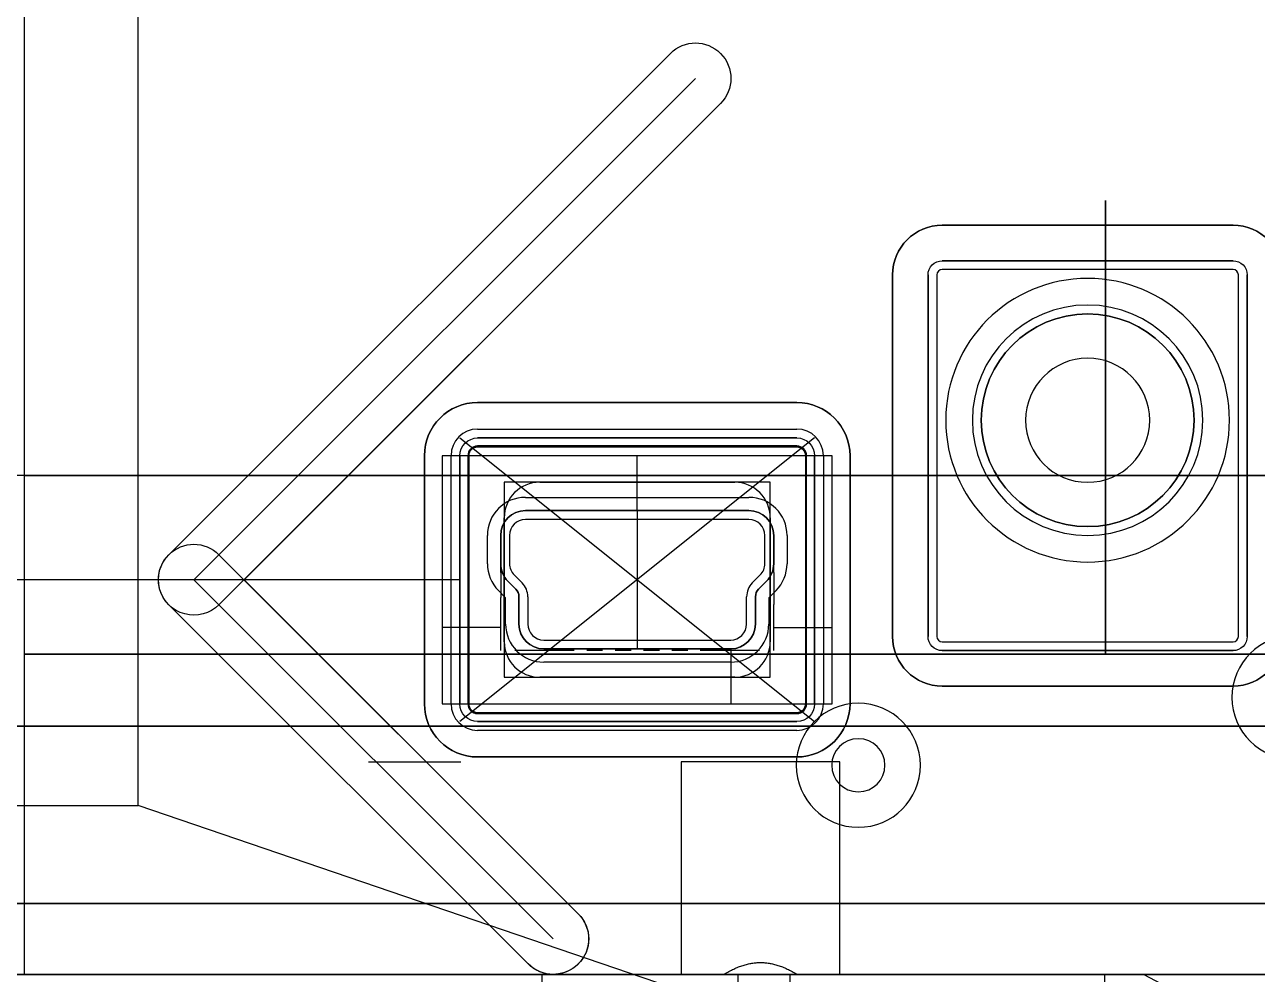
# Model space of a CAD drawing. Header units: centimetres. Extents: x -5.8 to 12.4, y -3.2 to 8.
# Drawn here: x 0 to 3.476, y -0.7 to 1.979 of the extents above; entities that cross this region are included whole.
import ezdxf

# ---------------------------------------------------------------- set-up
doc = ezdxf.new("R2010")
doc.units = ezdxf.units.CM
doc.header["$MEASUREMENT"] = 0
for name, color, linetype in [('2 - Base_Base', 7, 'Continuous'), ('2 - Base_Base Skirt XY', 7, 'Continuous'), ('2 - Base_Base_Solar Panel Mounts', 7, 'Continuous'), ('2 - Base_Plugs_Switches', 7, 'Continuous'), ('2 - Base_Rain Shelter', 7, 'Continuous'), ('2 - Base_Screw Mounts', 7, 'Continuous'), ('2 - Base_Sensor Panel Guides', 7, 'Continuous'), ('2 - Base_Sketch17', 7, 'Continuous'), ('2 - Base_Sketch20', 7, 'Continuous'), ('2 - Base_Sketch21', 7, 'Continuous'), ('2 - Base_SP_Mount_Cut', 7, 'Continuous'), ('2 - Base_Triangle_mounts', 7, 'Continuous'), ('2 - Base_Triangles', 7, 'Continuous'), ('390 Solar LiPo Charger v6_Sketch1', 7, 'Continuous'), ('390 Solar LiPo Charger v6_Sketch2', 7, 'Continuous'), ('390 Solar LiPo Charger v6_Sketch3', 7, 'Continuous'), ('390 Solar LiPo Charger v6_Sketch4', 7, 'Continuous'), ('390 Solar LiPo Charger v6_Sketch5', 7, 'Continuous'), ('DC Connector_Sketch2', 7, 'Continuous'), ('Standalone Biodiversity Tool v97_Base', 7, 'Continuous'), ('Standalone Biodiversity Tool v97_Base Walls', 7, 'Continuous'), ('Standalone Biodiversity Tool v97_Raised Edge', 7, 'Continuous'), ('Standalone Biodiversity Tool v97_Sensor Support - Base', 7, 'Continuous'), ('Standalone Biodiversity Tool v97_Sketch18', 7, 'Continuous'), ('Standalone Biodiversity Tool v97_Solar Cut Outs', 7, 'Continuous'), ('USB Plug_Base', 7, 'Continuous'), ('USB Plug_Sketch10', 7, 'Continuous'), ('USB Plug_Sketch6', 7, 'Continuous'), ('USB Plug_Sketch7', 7, 'Continuous'), ('USB Plug_Sketch8', 7, 'Continuous'), ('USB Plug_Sketch9', 7, 'Continuous')]:
    doc.layers.add(name, color=color, linetype=linetype)

# ---------------------------------------------------------------- blocks, each defined once
blk = doc.blocks.new('390SolarLiPoChargerv6')
at = {"layer": '390 Solar LiPo Charger v6_Sketch1'}
for p, q in [((0, 0, 3.048), (0, 0, 0.254)), ((0.254, 0), (3.81, 0)), ((3.81, 0, 3.302), (0.254, 0, 3.302))]:
    blk.add_line(p, q, dxfattribs=at)
at = {"layer": '390 Solar LiPo Charger v6_Sketch1', "extrusion": (0, 1, 0)}
for centre in [(-0.254, 3.048), (-0.254, 0.508)]:
    blk.add_circle(centre, 0.125, dxfattribs=at)
for centre, start, end in [((-0.254, 3.048), 0, 90), ((-0.254, 0.254), 270, 0)]:
    blk.add_arc(centre, 0.254, start, end, dxfattribs=at)
at = {"layer": '390 Solar LiPo Charger v6_Sketch1'}
for p in [(0, 0, 3.302), (0, 0), (0, 0)]:
    blk.add_point(p, dxfattribs=at)
at = {"layer": '390 Solar LiPo Charger v6_Sketch2'}
for p, q in [((0, 0.2032, 0.254), (0, 0.2032, 3.048)), ((0.254, 0.2032, 3.302), (3.81, 0.2032, 3.302)), ((3.81, 0.2032), (0.254, 0.2032)), ((2.1072, 0.2032, 0.56), (1.3472, 0.2032, 0.56)), ((1.3472, 0.2032, 0.56), (1.3472, 0.2032)), ((1.3472, 0.2032), (2.1072, 0.2032)), ((1.7272, 0.2032), (1.7272, 0.2032, 0.56)), ((2.1072, 0.2032), (2.1072, 0.2032, 0.56)), ((2.5872, 0.2032), (3.4072, 0.2032)), ((3.4072, 0.2032, 1.09), (2.5872, 0.2032, 1.09)), ((2.5872, 0.2032, 1.09), (2.5872, 0.2032)), ((2.9972, 0.2032, 1.09), (2.9972, 0.2032)), ((3.4072, 0.2032), (3.4072, 0.2032, 1.09))]:
    blk.add_line(p, q, dxfattribs=at)
at = {"layer": '390 Solar LiPo Charger v6_Sketch2', "extrusion": (0, 1, 0)}
for centre in [(-0.254, 3.048, 0.2032), (-0.254, 0.508, 0.2032)]:
    blk.add_circle(centre, 0.125, dxfattribs=at)
for centre, start, end in [((-0.254, 3.048, 0.2032), 0, 90), ((-0.254, 0.254, 0.2032), 270, 0)]:
    blk.add_arc(centre, 0.254, start, end, dxfattribs=at)
at = {"layer": '390 Solar LiPo Charger v6_Sketch2'}
blk.add_point((0, 0.2032), dxfattribs=at)
at = {"layer": '390 Solar LiPo Charger v6_Sketch3'}
for p, q in [((0, 0.2032, 0.254), (0, 0.2032, 3.048)), ((0.254, 0.2032, 3.302), (3.81, 0.2032, 3.302)), ((1.3472, 0.2032), (0.254, 0.2032)), ((0.616, 0.2032, 2.702), (0.616, 0.2032, 3.302)), ((0.616, 0.2032, 3.302), (1.416, 0.2032, 3.302)), ((1.416, 0.2032, 2.702), (0.616, 0.2032, 2.702)), ((1.016, 0.2032, 3.302), (1.016, 0.2032, 2.702)), ((2.1072, 0.2032, 0.56), (1.3472, 0.2032, 0.56)), ((1.3472, 0.2032, 0.56), (1.3472, 0.2032)), ((1.416, 0.2032, 3.302), (1.416, 0.2032, 2.702)), ((2.5872, 0.2032), (2.1072, 0.2032)), ((2.1072, 0.2032), (2.1072, 0.2032, 0.56)), ((2.5872, 0.2032, 1.09), (2.5872, 0.2032)), ((3.4072, 0.2032, 1.09), (2.5872, 0.2032, 1.09)), ((2.648, 0.2032, 3.302), (3.448, 0.2032, 3.302)), ((2.648, 0.2032, 2.702), (2.648, 0.2032, 3.302)), ((3.448, 0.2032, 2.702), (2.648, 0.2032, 2.702)), ((3.048, 0.2032, 2.702), (3.048, 0.2032, 3.302)), ((3.4072, 0.2032), (3.4072, 0.2032, 1.09)), ((3.81, 0.2032), (3.4072, 0.2032)), ((3.448, 0.2032, 3.302), (3.448, 0.2032, 2.702))]:
    blk.add_line(p, q, dxfattribs=at)
at = {"layer": '390 Solar LiPo Charger v6_Sketch3', "extrusion": (0, 1, 0)}
for centre in [(-0.254, 3.048, 0.2032), (-0.254, 0.508, 0.2032)]:
    blk.add_circle(centre, 0.125, dxfattribs=at)
for centre, start, end in [((-0.254, 3.048, 0.2032), 0, 90), ((-0.254, 0.254, 0.2032), 270, 0)]:
    blk.add_arc(centre, 0.254, start, end, dxfattribs=at)
at = {"layer": '390 Solar LiPo Charger v6_Sketch3'}
blk.add_point((0, 0.2032), dxfattribs=at)
at = {"layer": '390 Solar LiPo Charger v6_Sketch4'}
for p, q in [((0, 0.2032, 0.254), (0, 0.2032, 3.048)), ((0.254, 0.2032, 3.302), (0.616, 0.2032, 3.302)), ((1.3472, 0.2032), (0.254, 0.2032)), ((0.616, 0.2032, 3.302), (0.616, 0.2032, 2.702)), ((0.616, 0.2032, 2.702), (1.416, 0.2032, 2.702)), ((2.1072, 0.2032, 0.56), (1.3472, 0.2032, 0.56)), ((1.3472, 0.2032, 0.56), (1.3472, 0.2032)), ((1.416, 0.2032, 2.702), (1.416, 0.2032, 3.302)), ((1.416, 0.2032, 3.302), (2.648, 0.2032, 3.302)), ((2.5872, 0.2032), (2.1072, 0.2032)), ((2.1072, 0.2032), (2.1072, 0.2032, 0.56)), ((2.5872, 0.2032, 1.09), (2.5872, 0.2032)), ((3.4072, 0.2032, 1.09), (2.5872, 0.2032, 1.09)), ((2.648, 0.2032, 3.302), (2.648, 0.2032, 2.702)), ((2.648, 0.2032, 2.702), (3.448, 0.2032, 2.702)), ((3.4072, 0.2032), (3.4072, 0.2032, 1.09)), ((3.81, 0.2032), (3.4072, 0.2032)), ((3.448, 0.2032, 3.302), (3.81, 0.2032, 3.302)), ((3.448, 0.2032, 2.702), (3.448, 0.2032, 3.302))]:
    blk.add_line(p, q, dxfattribs=at)
at = {"layer": '390 Solar LiPo Charger v6_Sketch4', "extrusion": (0, 1, 0)}
for centre in [(-0.254, 3.048, 0.2032), (-0.254, 0.508, 0.2032)]:
    blk.add_circle(centre, 0.125, dxfattribs=at)
for centre, start, end in [((-0.254, 0.254, 0.2032), 270, 0), ((-0.254, 3.048, 0.2032), 0, 90)]:
    blk.add_arc(centre, 0.254, start, end, dxfattribs=at)
at = {"layer": '390 Solar LiPo Charger v6_Sketch4'}
blk.add_point((0, 0.2032), dxfattribs=at)
at = {"layer": '390 Solar LiPo Charger v6_Sketch5'}
for p, q in [((3.048, 0.2532, 1.09), (3.048, 0.8132, 1.09)), ((3.048, 0.7832, 2.702), (3.048, 0.7832, 1.09)), ((3.048, 0.7832, 1.896), (3.048, 0.2032, 1.896)), ((3.048, 0.2032, 3.048), (3.048, 0.2032, 0.254))]:
    blk.add_line(p, q, dxfattribs=at)
at = {"layer": '390 Solar LiPo Charger v6_Sketch5', "extrusion": (-1, 0, 0)}
blk.add_circle((-0.8432, 1.896, -3.048), 0.64, dxfattribs=at)
at = {"layer": '390 Solar LiPo Charger v6_Sketch5'}
for p in [(3.048, 0.7832, 2.702), (3.048, 0.4932, 3.002)]:
    blk.add_point(p, dxfattribs=at)
blk = doc.blocks.new('2-Base')
at = {"layer": '2 - Base_Base'}
for p, q in [((11.6442, 0, 3.9428), (0, 0, 3.9428)), ((0, 0, -0.35), (11.6442, 0, -0.35)), ((11.6442, 0, -0.15), (0, 0, -0.15)), ((0, 0, 3.7428), (11.6442, 0, 3.7428))]:
    blk.add_line(p, q, dxfattribs=at)
at = {"layer": '2 - Base_Base', "extrusion": (0, 1, 0)}
for centre, radius in [((-0.254, 3.048), 0.3), ((-0.254, 0.508), 0.3), ((-0.254, 3.048), 0.155), ((-0.254, 0.508), 0.155)]:
    blk.add_circle(centre, radius, dxfattribs=at)
for centre, radius, start, end in [((0, 3.6428), 0.3, 360, 90), ((0, -0.05), 0.3, 270, 0), ((0, 3.6428), 0.1, 360, 90)]:
    blk.add_arc(centre, radius, start, end, dxfattribs=at)
at = {"layer": '2 - Base_Base'}
blk.add_point((0, 0), dxfattribs=at)
at = {"layer": '2 - Base_Base Skirt XY'}
for p, q in [((0, -0.7, -0.35), (0, 3.5, -0.35)), ((3.4072, 1.3132, -0.35), (2.5872, 1.3132, -0.35)), ((2.5472, 1.2732, -0.35), (2.5472, 0.2532, -0.35)), ((3.4472, 0.2532, -0.35), (3.4472, 1.2732, -0.35)), ((2.1772, 0.8132, -0.35), (1.2772, 0.8132, -0.35)), ((1.2272, 0.7632, -0.35), (1.2272, 0.0632, -0.35)), ((2.2272, 0.0632, -0.35), (2.2272, 0.7632, -0.35)), ((2.5872, 0.2132, -0.35), (3.4072, 0.2132, -0.35)), ((1.2772, 0.0132, -0.35), (2.1772, 0.0132, -0.35)), ((2.2984, -0.1, -0.35), (1.8512, -0.1, -0.35)), ((1.8512, -0.1, -0.35), (1.8512, -0.7, -0.35)), ((2.2984, -0.7, -0.35), (2.2984, -0.1, -0.35)), ((1.8512, -0.7, -0.35), (0, -0.7, -0.35)), ((11.2442, -0.7, -0.35), (2.2984, -0.7, -0.35))]:
    blk.add_line(p, q, dxfattribs=at)
at = {"layer": '2 - Base_Base Skirt XY', "extrusion": (0, 0, -1)}
for centre, radius, start, end in [((-2.5872, 1.2732, 0.35), 0.04, 0, 90), ((-3.4072, 1.2732, 0.35), 0.04, 90, 180), ((-1.2772, 0.7632, 0.35), 0.05, 0, 90), ((-2.1772, 0.7632, 0.35), 0.05, 90, 180), ((-2.5872, 0.2532, 0.35), 0.04, 270, 0), ((-3.4072, 0.2532, 0.35), 0.04, 180, 270), ((-1.2772, 0.0632, 0.35), 0.05, 270, 360), ((-2.1772, 0.0632, 0.35), 0.05, 180, 270)]:
    blk.add_arc(centre, radius, start, end, dxfattribs=at)
at = {"layer": '2 - Base_Base Skirt XY'}
blk.add_point((0, 0, -0.35), dxfattribs=at)
at = {"layer": '2 - Base_Base_Solar Panel Mounts'}
for p, q in [((-5.5252, -0.7, 1.5777), (5.3752, -0.7, -2.3897)), ((0, -0.7, -0.35), (11.2442, -0.7, -0.35)), ((11.2442, -0.7, 3.9428), (0, -0.7, 3.9428))]:
    blk.add_line(p, q, dxfattribs=at)
at = {"layer": '2 - Base_Base_Solar Panel Mounts', "extrusion": (0, -1, 0)}
for radius in [0.3, 0.15]:
    blk.add_circle((2.0748, -0.55, 0.7), radius, dxfattribs=at)
for centre, start, end in [((0, 3.6428, 0.7), 90, 180), ((0, -0.05, 0.7), 180, 270)]:
    blk.add_arc(centre, 0.3, start, end, dxfattribs=at)
at = {"layer": '2 - Base_Base_Solar Panel Mounts'}
blk.add_point((0, -0.7), dxfattribs=at)
at = {"layer": '2 - Base_Plugs_Switches'}
for p, q in [((2.5872, 1.3132, -0.35), (3.4072, 1.3132, -0.35)), ((2.5472, 0.2532, -0.35), (2.5472, 1.2732, -0.35)), ((3.4472, 1.2732, -0.35), (3.4472, 0.2532, -0.35)), ((2.2272, 0.8132, -0.35), (1.2272, 0.0132, -0.35)), ((1.2272, 0.8132, -0.35), (2.2272, 0.0132, -0.35)), ((1.2772, 0.8132, -0.35), (2.1772, 0.8132, -0.35)), ((1.2272, 0.0632, -0.35), (1.2272, 0.7632, -0.35)), ((2.2272, 0.7632, -0.35), (2.2272, 0.0632, -0.35)), ((2.0422, 0.6082, -0.35), (1.4122, 0.6082, -0.35)), ((1.7272, 0.6082, -0.35), (1.7272, 0.2182, -0.35)), ((1.3422, 0.5382, -0.35), (1.3422, 0.4585, -0.35)), ((2.1122, 0.4585, -0.35), (2.1122, 0.5382, -0.35)), ((1.3625, 0.4093, -0.35), (1.385, 0.3865, -0.35)), ((2.0694, 0.3865, -0.35), (2.0919, 0.4093, -0.35)), ((1.3937, 0.3654, -0.35), (1.3937, 0.2882, -0.35)), ((2.0607, 0.2882, -0.35), (2.0607, 0.3654, -0.35)), ((1.4637, 0.2182, -0.35), (1.9907, 0.2182, -0.35)), ((3.4072, 0.2132, -0.35), (2.5872, 0.2132, -0.35)), ((2.1772, 0.0132, -0.35), (1.2772, 0.0132, -0.35))]:
    blk.add_line(p, q, dxfattribs=at)
at = {"layer": '2 - Base_Plugs_Switches', "extrusion": (0, 0, -1)}
blk.add_circle((-2.9972, 0.8632, 0.35), 0.325, dxfattribs=at)
for centre, radius, start, end in [((-2.5872, 1.2732, 0.35), 0.04, 0, 90), ((-3.4072, 1.2732, 0.35), 0.04, 90, 180), ((-1.2772, 0.7632, 0.35), 0.05, 0, 90), ((-2.1772, 0.7632, 0.35), 0.05, 90, 180), ((-1.4122, 0.5382, 0.35), 0.07, 0, 90), ((-2.0422, 0.5382, 0.35), 0.07, 90, 180), ((-1.4122, 0.4585, 0.35), 0.07, 315.2768, 360), ((-2.0422, 0.4585, 0.35), 0.07, 180, 224.7232), ((-1.3637, 0.3654, 0.35), 0.03, 135.2768, 180), ((-2.0907, 0.3654, 0.35), 0.03, 0, 44.7232), ((-1.4637, 0.2882, 0.35), 0.07, 270, 360), ((-1.9907, 0.2882, 0.35), 0.07, 180, 270), ((-2.5872, 0.2532, 0.35), 0.04, 270, 0), ((-3.4072, 0.2532, 0.35), 0.04, 180, 270), ((-1.2772, 0.0632, 0.35), 0.05, 270, 360), ((-2.1772, 0.0632, 0.35), 0.05, 180, 270)]:
    blk.add_arc(centre, radius, start, end, dxfattribs=at)
at = {"layer": '2 - Base_Plugs_Switches'}
for p in [(1.7272, 0.4132, -0.35), (0, 0, -0.35)]:
    blk.add_point(p, dxfattribs=at)
at = {"layer": '2 - Base_Rain Shelter'}
for p, q in [((0, -0.7, -0.35), (0, 3.5, -0.35)), ((0.4065, 0.4839, -0.35), (1.8207, 1.8981, -0.35)), ((0.4772, 0.4132, -0.35), (1.8914, 1.8274, -0.35)), ((1.8914, 1.8274, -0.35), (0.4772, 0.4132, -0.35)), ((1.9621, 1.7567, -0.35), (0.5479, 0.3425, -0.35)), ((3.4072, 1.3132, -0.35), (2.5872, 1.3132, -0.35)), ((2.5472, 1.2732, -0.35), (2.5472, 0.2532, -0.35)), ((3.4472, 0.2532, -0.35), (3.4472, 1.2732, -0.35)), ((2.1772, 0.8132, -0.35), (1.2772, 0.8132, -0.35)), ((1.2272, 0.7632, -0.35), (1.2272, 0.0632, -0.35)), ((2.2272, 0.0632, -0.35), (2.2272, 0.7632, -0.35)), ((0.5479, 0.4839, -0.35), (1.5611, -0.5293, -0.35)), ((0.4772, 0.4132, -0.35), (-0.1162, 0.4132, -0.35)), ((1.2272, 0.4132, -0.35), (0, 0.4132, -0.35)), ((0.4772, 0.4132, -0.35), (1.4904, -0.6, -0.35)), ((0.4772, 0.4132, -0.35), (1.4904, -0.6, -0.35)), ((1.4197, -0.6707, -0.35), (0.4065, 0.3425, -0.35)), ((2.5872, 0.2132, -0.35), (3.4072, 0.2132, -0.35)), ((3.81, 0, -0.35), (0.254, 0, -0.35)), ((1.2772, 0.0132, -0.35), (2.1772, 0.0132, -0.35)), ((1.9717, -0.7, -0.35), (0, -0.7, -0.35)), ((11.2442, -0.7, -0.35), (2.1779, -0.7, -0.35))]:
    blk.add_line(p, q, dxfattribs=at)
at = {"layer": '2 - Base_Rain Shelter', "extrusion": (0, 0, -1)}
for centre, radius, start, end in [((-1.8914, 1.8274, 0.35), 0.1, 45, 225), ((-2.5872, 1.2732, 0.35), 0.04, 0, 90), ((-3.4072, 1.2732, 0.35), 0.04, 90, 180), ((-1.2772, 0.7632, 0.35), 0.05, 0, 90), ((-2.1772, 0.7632, 0.35), 0.05, 90, 180), ((-0.4772, 0.4132, 0.35), 0.1, 315, 135), ((-0.4772, 0.4132, 0.35), 0.1, 225, 45), ((-2.5872, 0.2532, 0.35), 0.04, 270, 0), ((-3.4072, 0.2532, 0.35), 0.04, 180, 270), ((-1.2772, 0.0632, 0.35), 0.05, 270, 360), ((-2.1772, 0.0632, 0.35), 0.05, 180, 270), ((-1.4904, -0.6, 0.35), 0.1, 135, 315)]:
    blk.add_arc(centre, radius, start, end, dxfattribs=at)
at = {"layer": '2 - Base_Rain Shelter'}
blk.add_rational_spline([(1.9717, -0.7, -0.35), (2.0748, -0.637, -0.35), (2.1779, -0.7, -0.35)], [1, 1.125, 1], degree=2, dxfattribs=at)
blk.add_point((0, 0, -0.35), dxfattribs=at)
at = {"layer": '2 - Base_Screw Mounts'}
blk.add_line((3.1561, -0.7, -3.4262), (5.7889, -2.0945, -4.9463), dxfattribs=at)
at = {"layer": '2 - Base_Sensor Panel Guides'}
for p, q in [((0, 0, -0.15), (11.2442, 0, -0.15)), ((11.2442, 0, 3.7428), (0, 0, 3.7428))]:
    blk.add_line(p, q, dxfattribs=at)
blk.add_point((0, 0), dxfattribs=at)
at = {"layer": '2 - Base_Sketch17'}
for p, q in [((1.4595, -0.7, -2.2157), (2.1578, -0.7, -1.0062)), ((1.4595, -1.9508, -2.2157), (1.4595, -0.7, -2.2157)), ((1.4595, -2.3502, -2.2157), (1.4595, -0.7, -2.2157)), ((1.4595, -0.7, -2.2157), (3.0446, -0.7, 0.5296)), ((1.4595, -2.0556, -2.2157), (1.4595, -0.7, -2.2157)), ((1.4595, -2.3502, -2.2157), (1.4595, -0.7, -2.2157)), ((1.4595, -0.7, -2.2157), (2.0105, -0.7, -1.2613)), ((1.6345, -0.7, -1.9126), (1.959, -0.7, -1.3506)), ((2.0105, -0.7, -1.2613), (2.0105, -0.9536, -1.2613)), ((2.1578, -0.7, -1.0062), (2.1578, -0.9536, -1.0062)), ((3.0446, -0.7, 0.5296), (3.0446, -0.9208, 0.5296))]:
    blk.add_line(p, q, dxfattribs=at)
for p in [(1.3595, -0.7, -2.389), (1.6345, -0.7, -1.9126)]:
    blk.add_point(p, dxfattribs=at)
at = {"layer": '2 - Base_Sketch20'}
for p, q in [((-4.7055, -0.7, 1.3436), (2.4093, -0.7, -2.7641)), ((1.2342, -0.7, -2.3166), (-0.2102, -0.7, 3.074))]:
    blk.add_line(p, q, dxfattribs=at)
at = {"layer": '2 - Base_Sketch21'}
blk.add_line((-5.598, -0.7, 1.6279), (6.18, -0.7, -5.1721), dxfattribs=at)
at = {"layer": '2 - Base_SP_Mount_Cut'}
for p, q in [((0.3203, -0.2236, -1.789), (0.3203, 2.3911, -1.789)), ((0.9698, -0.1, -2.164), (1.2296, -0.1, -2.314)), ((-0.5458, -0.2236, -1.289), (0.3203, -0.2236, -1.789)), ((5.7311, -2.0694, -4.9129), (0.3203, -0.2236, -1.789))]:
    blk.add_line(p, q, dxfattribs=at)
at = {"layer": '2 - Base_Triangle_mounts'}
for p, q in [((-5.598, -0.7, 1.6279), (6.18, -0.7, -5.1721)), ((1.9972, -0.7, -0.2602), (-0.9567, -0.7, -1.0517)), ((-0.4575, -0.7, 0.9184), (0.3121, -0.7, 1.1246)), ((-0.2102, -0.7, 0.674), (0.4734, -0.7, -1.8774)), ((-0.2102, -0.7, 3.074), (0.7712, -0.7, -0.5887)), ((0, -0.7, -0.35), (1.8512, -0.7, -0.35)), ((11.2442, -0.7, 3.9428), (0, -0.7, 3.9428)), ((0.7712, -0.7, -0.5887), (1.2342, -0.7, -2.3166)), ((2.2984, -0.7, -0.35), (11.2442, -0.7, -0.35)), ((6.18, -0.7, -5.1721), (2.3085, -0.7, -0.3619)), ((3.1561, -0.7, -3.4262), (2.3646, -0.7, -0.4724))]:
    blk.add_line(p, q, dxfattribs=at)
at = {"layer": '2 - Base_Triangle_mounts', "extrusion": (0, -1, 0)}
for radius in [0.3, 0.15]:
    blk.add_circle((2.0748, -0.55, 0.7), radius, dxfattribs=at)
for centre, start, end in [((0, -0.05, 0.7), 180, 270), ((0, 3.6428, 0.7), 90, 180), ((2.0748, -0.55, 0.7), 138.1897, 41.8103)]:
    blk.add_arc(centre, 0.3, start, end, dxfattribs=at)
at = {"layer": '2 - Base_Triangle_mounts'}
blk.add_point((0, -0.7), dxfattribs=at)
at = {"layer": '2 - Base_Triangles'}
for p, q in [((-5.598, -0.7, 1.6279), (1.2342, -0.7, -2.3166)), ((-5.598, -0.7, 1.6279), (6.18, -0.7, -5.1721)), ((-4.7055, -0.7, 1.3436), (2.4093, -0.7, -2.7641)), ((-4.2602, -0.7, 1.4907), (0.3593, -0.7, -1.1764)), ((-3.1291, -0.7, 0.2025), (0.4734, -0.7, -1.8774)), ((1.5708, -0.7, -0.3745), (-0.9567, -0.7, -1.0517)), ((-0.9567, -0.7, -1.0517), (3.1561, -0.7, -3.4262)), ((0.3593, -0.7, -1.1764), (-0.5312, -0.7, 2.147)), ((1.2342, -0.7, -2.3166), (-0.2102, -0.7, 3.074)), ((0.4734, -0.7, -1.8774), (-0.096, -0.7, 0.2477)), ((0.4682, -0.7, -1.2393), (-0.0099, -0.7, -1.3674)), ((11.2442, -0.7, 3.9428), (0, -0.7, 3.9428)), ((0, -0.7, -0.35), (1.8512, -0.7, -0.35)), ((0.3593, -0.7, -1.1764), (0.4874, -0.7, -1.6545)), ((0.4682, -0.7, -1.2393), (2.2812, -0.7, -2.286)), ((1.3548, -0.7, -1.0017), (0.4682, -0.7, -1.2393)), ((1.898, -0.7, -0.8562), (1.3548, -0.7, -1.0017)), ((1.7799, -0.7, -0.4952), (1.5708, -0.7, -0.3745)), ((2.0436, -0.7, -1.3994), (1.898, -0.7, -0.8562)), ((2.2812, -0.7, -2.286), (2.0436, -0.7, -1.3994)), ((2.4788, -0.7, -0.8987), (2.2698, -0.7, -0.778)), ((2.2812, -0.7, -2.286), (2.4093, -0.7, -2.7641)), ((2.2984, -0.7, -0.35), (11.2442, -0.7, -0.35)), ((3.1561, -0.7, -3.4262), (2.4788, -0.7, -0.8987))]:
    blk.add_line(p, q, dxfattribs=at)
at = {"layer": '2 - Base_Triangles', "extrusion": (0, -1, 0)}
blk.add_circle((2.0748, -0.55, 0.7), 0.15, dxfattribs=at)
for centre, radius, start, end in [((0, -0.05, 0.7), 0.3, 180, 270), ((0, 3.6428, 0.7), 0.3, 90, 180), ((2.0748, -0.55, 0.7), 0.85, 212.1046, 267.8954), ((2.0748, -0.55, 0.7), 0.3, 138.1897, 41.8103), ((2.0748, -0.55, 0.7), 0.3, 169.4712, 310.5288)]:
    blk.add_arc(centre, radius, start, end, dxfattribs=at)
at = {"layer": '2 - Base_Triangles'}
blk.add_point((0, -0.7), dxfattribs=at)
blk = doc.blocks.new('DCConnector')
at = {"layer": 'DC Connector_Sketch2'}
for p, q in [((2.5872, 1.3132, -0.35), (3.4072, 1.3132, -0.35)), ((2.5472, 0.2532, -0.35), (2.5472, 1.2732, -0.35)), ((3.4472, 1.2732, -0.35), (3.4472, 0.2532, -0.35)), ((3.4072, 0.2132, -0.35), (2.5872, 0.2132, -0.35))]:
    blk.add_line(p, q, dxfattribs=at)
at = {"layer": 'DC Connector_Sketch2', "extrusion": (0, 6.12323e-17, -1)}
for radius in [0.4, 0.325]:
    blk.add_circle((-2.9972, 0.8632, 0.35), radius, dxfattribs=at)
for centre, start, end in [((-2.5872, 1.2732, 0.35), 0, 90), ((-3.4072, 1.2732, 0.35), 90, 180), ((-2.5872, 0.2532, 0.35), 270, 0), ((-3.4072, 0.2532, 0.35), 180, 270)]:
    blk.add_arc(centre, 0.04, start, end, dxfattribs=at)
at = {"layer": 'DC Connector_Sketch2'}
blk.add_point((0, 0, -0.35), dxfattribs=at)
blk = doc.blocks.new('USBPlug')
at = {"layer": 'USB Plug_Base'}
for p, q in [((0, -0.7, -0.35), (0, 3.45, -0.35)), ((1.8207, 1.8981, -0.35), (0.4065, 0.4839, -0.35)), ((0.6186, 0.4132, -0.35), (1.9621, 1.7567, -0.35)), ((3.4072, 1.4132, -0.35), (2.5872, 1.4132, -0.35)), ((3.4072, 1.3132, -0.35), (2.5872, 1.3132, -0.35)), ((2.4472, 1.2732, -0.35), (2.4472, 0.2532, -0.35)), ((2.5472, 1.2732, -0.35), (2.5472, 0.2532, -0.35)), ((3.4472, 0.2532, -0.35), (3.4472, 1.2732, -0.35)), ((2.1772, 0.9132, -0.35), (1.2772, 0.9132, -0.35)), ((2.1772, 0.8132, -0.35), (1.2772, 0.8132, -0.35)), ((2.1772, 0.7882, -0.35), (1.2772, 0.7882, -0.35)), ((1.1272, 0.7632, -0.35), (1.1272, 0.0632, -0.35)), ((1.2272, 0.7632, -0.35), (1.2272, 0.0632, -0.35)), ((1.2522, 0.7632, -0.35), (1.2522, 0.0632, -0.35)), ((2.2022, 0.0632, -0.35), (2.2022, 0.7632, -0.35)), ((2.2272, 0.0632, -0.35), (2.2272, 0.7632, -0.35)), ((2.3272, 0.0632, -0.35), (2.3272, 0.7632, -0.35)), ((2.1022, 0.6882, -0.35), (1.3522, 0.6882, -0.35)), ((1.3522, 0.6882, -0.35), (1.3522, 0.1382, -0.35)), ((2.1022, 0.1382, -0.35), (2.1022, 0.6882, -0.35)), ((1.5611, -0.5293, -0.35), (0.6186, 0.4132, -0.35)), ((0.4065, 0.3425, -0.35), (1.4197, -0.6707, -0.35)), ((2.5872, 0.2132, -0.35), (3.4072, 0.2132, -0.35)), ((1.3522, 0.1382, -0.35), (2.1022, 0.1382, -0.35)), ((2.5872, 0.1132, -0.35), (3.4072, 0.1132, -0.35)), ((1.2772, 0.0382, -0.35), (2.1772, 0.0382, -0.35)), ((1.2772, 0.0132, -0.35), (2.1772, 0.0132, -0.35)), ((1.2772, -0.0868, -0.35), (2.1772, -0.0868, -0.35)), ((1.4904, -0.7, -0.35), (0, -0.7, -0.35)), ((1.9717, -0.7, -0.35), (1.4904, -0.7, -0.35)), ((8.3924, -0.7, -0.35), (2.1779, -0.7, -0.35))]:
    blk.add_line(p, q, dxfattribs=at)
at = {"layer": 'USB Plug_Base', "extrusion": (0, 0, -1)}
for radius in [0.325, 0.3, 0.175]:
    blk.add_circle((-2.9972, 0.8632, 0.35), radius, dxfattribs=at)
for centre, radius, start, end in [((-1.8914, 1.8274, 0.35), 0.1, 45, 225), ((-2.5872, 1.2732, 0.35), 0.14, 0, 90), ((-3.4072, 1.2732, 0.35), 0.14, 90, 180), ((-2.5872, 1.2732, 0.35), 0.04, 0, 90), ((-3.4072, 1.2732, 0.35), 0.04, 90, 180), ((-1.2772, 0.7632, 0.35), 0.15, 0, 90), ((-2.1772, 0.7632, 0.35), 0.15, 90, 180), ((-1.2772, 0.7632, 0.35), 0.05, 0, 90), ((-2.1772, 0.7632, 0.35), 0.05, 90, 180), ((-1.2772, 0.7632, 0.35), 0.025, 0, 90), ((-2.1772, 0.7632, 0.35), 0.025, 90, 180), ((-0.4772, 0.4132, 0.35), 0.1, 315, 45), ((-2.5872, 0.2532, 0.35), 0.14, 270, 0), ((-2.5872, 0.2532, 0.35), 0.04, 270, 0), ((-3.4072, 0.2532, 0.35), 0.04, 180, 270), ((-3.4072, 0.2532, 0.35), 0.14, 180, 270), ((-1.2772, 0.0632, 0.35), 0.15, 270, 360), ((-1.2772, 0.0632, 0.35), 0.05, 270, 360), ((-1.2772, 0.0632, 0.35), 0.025, 270, 360), ((-2.1772, 0.0632, 0.35), 0.05, 180, 270), ((-2.1772, 0.0632, 0.35), 0.15, 180, 270), ((-2.1772, 0.0632, 0.35), 0.025, 180, 270), ((-1.4904, -0.6, 0.35), 0.1, 135, 270), ((-1.4904, -0.6, 0.35), 0.1, 270, 315)]:
    blk.add_arc(centre, radius, start, end, dxfattribs=at)
at = {"layer": 'USB Plug_Base'}
blk.add_rational_spline([(1.9717, -0.7, -0.35), (2.0748, -0.637, -0.35), (2.1779, -0.7, -0.35)], [1, 1.125, 1], degree=2, dxfattribs=at)
blk.add_point((0, 0, -0.35), dxfattribs=at)
at = {"layer": 'USB Plug_Sketch10'}
for p, q in [((2.1772, 0.7908, -0.075), (1.2772, 0.7908, -0.075)), ((1.2496, 0.7632, -0.075), (1.2496, 0.0632, -0.075)), ((2.2048, 0.0632, -0.075), (2.2048, 0.7632, -0.075)), ((1.4522, 0.6882, -0.075), (2.0022, 0.6882, -0.075)), ((1.4122, 0.6457, -0.075), (2.0422, 0.6457, -0.075)), ((1.4122, 0.6082, -0.075), (2.0422, 0.6082, -0.075)), ((1.3522, 0.2382, -0.075), (1.3522, 0.5882, -0.075)), ((2.0422, 0.5832, -0.075), (1.4122, 0.5832, -0.075)), ((2.1022, 0.5882, -0.075), (2.1022, 0.2382, -0.075)), ((1.3047, 0.4585, -0.075), (1.3047, 0.5382, -0.075)), ((1.3422, 0.4585, -0.075), (1.3422, 0.5382, -0.075)), ((1.3672, 0.5382, -0.075), (1.3672, 0.4585, -0.075)), ((2.0872, 0.4585, -0.075), (2.0872, 0.5382, -0.075)), ((2.1122, 0.5382, -0.075), (2.1122, 0.4585, -0.075)), ((2.1497, 0.5382, -0.075), (2.1497, 0.4585, -0.075)), ((1.3802, 0.4269, -0.075), (1.4028, 0.4041, -0.075)), ((2.0516, 0.4041, -0.075), (2.0742, 0.4269, -0.075)), ((1.3562, 0.3623, -0.075), (1.3358, 0.3829, -0.075)), ((1.385, 0.3865, -0.075), (1.3625, 0.4093, -0.075)), ((2.0919, 0.4093, -0.075), (2.0694, 0.3865, -0.075)), ((2.1186, 0.3829, -0.075), (2.0982, 0.3623, -0.075)), ((1.3562, 0.2882, -0.075), (1.3562, 0.3623, -0.075)), ((1.3937, 0.2882, -0.075), (1.3937, 0.3654, -0.075)), ((1.4187, 0.3654, -0.075), (1.4187, 0.2882, -0.075)), ((2.0357, 0.2882, -0.075), (2.0357, 0.3654, -0.075)), ((2.0607, 0.3654, -0.075), (2.0607, 0.2882, -0.075)), ((2.0982, 0.3623, -0.075), (2.0982, 0.2882, -0.075)), ((1.4637, 0.2432, -0.075), (1.9907, 0.2432, -0.075)), ((1.9907, 0.2182, -0.075), (1.4637, 0.2182, -0.075)), ((1.9907, 0.1807, -0.075), (1.4637, 0.1807, -0.075)), ((2.0022, 0.1382, -0.075), (1.4522, 0.1382, -0.075)), ((1.2772, 0.0356, -0.075), (2.1772, 0.0356, -0.075))]:
    blk.add_line(p, q, dxfattribs=at)
for centre, radius, start, end in [((1.2772, 0.7632, -0.075), 0.0276, 90, 180), ((2.1772, 0.7632, -0.075), 0.0276, 0, 90), ((1.4522, 0.5882, -0.075), 0.1, 90, 180), ((2.0022, 0.5882, -0.075), 0.1, 0, 90), ((1.4122, 0.5382, -0.075), 0.1075, 90, 180), ((2.0422, 0.5382, -0.075), 0.1075, 0, 90), ((1.4122, 0.5382, -0.075), 0.07, 90, 180), ((2.0422, 0.5382, -0.075), 0.07, 0, 90), ((1.4122, 0.5382, -0.075), 0.045, 90, 180), ((2.0422, 0.5382, -0.075), 0.045, 0, 90), ((1.4122, 0.4585, -0.075), 0.1075, 180, 224.7232), ((1.4122, 0.4585, -0.075), 0.07, 180, 224.7232), ((1.4122, 0.4585, -0.075), 0.045, 180, 224.7232), ((2.0422, 0.4585, -0.075), 0.045, 315.2768, 0), ((2.0422, 0.4585, -0.075), 0.07, 315.2768, 0), ((2.0422, 0.4585, -0.075), 0.1075, 315.2768, 0), ((1.3637, 0.3654, -0.075), 0.03, 0, 44.7232), ((1.3637, 0.3654, -0.075), 0.055, 0, 44.7232), ((2.0907, 0.3654, -0.075), 0.055, 135.2768, 180), ((2.0907, 0.3654, -0.075), 0.03, 135.2768, 180), ((1.4637, 0.2882, -0.075), 0.1075, 180, 270), ((1.4637, 0.2882, -0.075), 0.07, 180, 270), ((1.4637, 0.2882, -0.075), 0.045, 180, 270), ((1.9907, 0.2882, -0.075), 0.07, 270, 0), ((1.9907, 0.2882, -0.075), 0.045, 270, 0), ((1.9907, 0.2882, -0.075), 0.1075, 270, 0), ((1.4522, 0.2382, -0.075), 0.1, 180, 270), ((2.0022, 0.2382, -0.075), 0.1, 270, 0), ((1.2772, 0.0632, -0.075), 0.0276, 180, 270), ((2.1772, 0.0632, -0.075), 0.0276, 270, 360)]:
    blk.add_arc(centre, radius, start, end, dxfattribs=at)
blk.add_point((0, 0, -0.075), dxfattribs=at)
at = {"layer": 'USB Plug_Sketch6'}
for p, q in [((2.1772, 0.9132, -0.35), (1.2772, 0.9132, -0.35)), ((1.2772, 0.8382, -0.35), (2.1772, 0.8382, -0.35)), ((1.2772, 0.7882, -0.35), (2.1772, 0.7882, -0.35)), ((1.1272, 0.7632, -0.35), (1.1272, 0.0632, -0.35)), ((1.2022, 0.0632, -0.35), (1.2022, 0.7632, -0.35)), ((1.2522, 0.0632, -0.35), (1.2522, 0.7632, -0.35)), ((2.2022, 0.7632, -0.35), (2.2022, 0.0632, -0.35)), ((2.2522, 0.7632, -0.35), (2.2522, 0.0632, -0.35)), ((2.3272, 0.0632, -0.35), (2.3272, 0.7632, -0.35)), ((2.1772, 0.0382, -0.35), (1.2772, 0.0382, -0.35)), ((2.1772, -0.0118, -0.35), (1.2772, -0.0118, -0.35)), ((1.2772, -0.0868, -0.35), (2.1772, -0.0868, -0.35))]:
    blk.add_line(p, q, dxfattribs=at)
for centre, radius, start, end in [((1.2772, 0.7632, -0.35), 0.15, 90, 180), ((2.1772, 0.7632, -0.35), 0.15, 360, 90), ((1.2772, 0.7632, -0.35), 0.075, 90, 180), ((2.1772, 0.7632, -0.35), 0.075, 360, 90), ((1.2772, 0.7632, -0.35), 0.025, 90, 180), ((2.1772, 0.7632, -0.35), 0.025, 360, 90), ((1.2772, 0.0632, -0.35), 0.15, 180, 270), ((1.2772, 0.0632, -0.35), 0.075, 180, 270), ((1.2772, 0.0632, -0.35), 0.025, 180, 270), ((2.1772, 0.0632, -0.35), 0.075, 270, 0), ((2.1772, 0.0632, -0.35), 0.025, 270, 0), ((2.1772, 0.0632, -0.35), 0.15, 270, 0)]:
    blk.add_arc(centre, radius, start, end, dxfattribs=at)
blk.add_point((0, 0, -0.35), dxfattribs=at)
at = {"layer": 'USB Plug_Sketch7'}
for p, q in [((3.4072, 1.4132, -0.35), (2.5872, 1.4132, -0.35)), ((3.4072, 1.2882, -0.35), (2.5872, 1.2882, -0.35)), ((2.4472, 1.2732, -0.35), (2.4472, 0.2532, -0.35)), ((2.5722, 1.2732, -0.35), (2.5722, 0.2532, -0.35)), ((3.4222, 0.2532, -0.35), (3.4222, 1.2732, -0.35)), ((2.5872, 0.2382, -0.35), (3.4072, 0.2382, -0.35)), ((2.5872, 0.1132, -0.35), (3.4072, 0.1132, -0.35))]:
    blk.add_line(p, q, dxfattribs=at)
blk.add_circle((2.9972, 0.8632, -0.35), 0.3, dxfattribs=at)
for centre, radius, start, end in [((2.5872, 1.2732, -0.35), 0.14, 90, 180), ((3.4072, 1.2732, -0.35), 0.14, 360, 90), ((2.5872, 1.2732, -0.35), 0.015, 90, 180), ((3.4072, 1.2732, -0.35), 0.015, 360, 90), ((2.5872, 0.2532, -0.35), 0.14, 180, 270), ((2.5872, 0.2532, -0.35), 0.015, 180, 270), ((3.4072, 0.2532, -0.35), 0.14, 270, 0), ((3.4072, 0.2532, -0.35), 0.015, 270, 0)]:
    blk.add_arc(centre, radius, start, end, dxfattribs=at)
blk.add_point((0, 0, -0.35), dxfattribs=at)
at = {"layer": 'USB Plug_Sketch8'}
for p, q in [((1.2772, 0.9132, -0.65), (2.1772, 0.9132, -0.65)), ((1.1272, 0.0632, -0.65), (1.1272, 0.7632, -0.65)), ((2.3272, 0.7632, -0.65), (2.3272, 0.0632, -0.65)), ((2.1772, -0.0868, -0.65), (1.2772, -0.0868, -0.65))]:
    blk.add_line(p, q, dxfattribs=at)
at = {"layer": 'USB Plug_Sketch8', "extrusion": (0, 0, -1)}
for radius in [0.175, 0.075]:
    blk.add_circle((-2.3506, -0.1102, 0.65), radius, dxfattribs=at)
for centre, start, end in [((-1.2772, 0.7632, 0.65), 0, 90), ((-2.1772, 0.7632, 0.65), 90, 180), ((-1.2772, 0.0632, 0.65), 270, 360), ((-2.1772, 0.0632, 0.65), 180, 270)]:
    blk.add_arc(centre, 0.15, start, end, dxfattribs=at)
at = {"layer": 'USB Plug_Sketch8'}
blk.add_point((0, 0, -0.65), dxfattribs=at)
at = {"layer": 'USB Plug_Sketch9'}
for p, q in [((2.5872, 1.4132, -0.65), (3.4072, 1.4132, -0.65)), ((2.4472, 0.2532, -0.65), (2.4472, 1.2732, -0.65)), ((3.4072, 0.1132, -0.65), (2.5872, 0.1132, -0.65))]:
    blk.add_line(p, q, dxfattribs=at)
at = {"layer": 'USB Plug_Sketch9', "extrusion": (0, 0, -1)}
blk.add_circle((-3.5792, 0.0812, 0.65), 0.175, dxfattribs=at)
for centre, start, end in [((-2.5872, 1.2732, 0.65), 0, 90), ((-3.4072, 1.2732, 0.65), 90, 180), ((-2.5872, 0.2532, 0.65), 270, 0), ((-3.4072, 0.2532, 0.65), 180, 270)]:
    blk.add_arc(centre, 0.14, start, end, dxfattribs=at)
at = {"layer": 'USB Plug_Sketch9'}
blk.add_point((0, 0, -0.65), dxfattribs=at)

msp = doc.modelspace()

# ---------------------------------------------------------------- linework, layer by layer
at = {"layer": 'Standalone Biodiversity Tool v97_Base'}
for p, q in [((11.6442, 0, 3.9428), (0, 0, 3.9428)), ((0, 0, -0.35), (11.6442, 0, -0.35)), ((2.5872, 0, -0.35), (3.4072, 0, -0.35)), ((2.5872, 0, 1.09), (2.5872, 0, -0.35)), ((3.4072, 0, 1.09), (2.5872, 0, 1.09)), ((3.4072, 0, -0.35), (3.4072, 0, 1.09))]:
    msp.add_line(p, q, dxfattribs=at)
at = {"layer": 'Standalone Biodiversity Tool v97_Base', "extrusion": (0, 1, 0)}
for centre, radius in [((-0.254, 3.048), 0.3), ((-0.254, 0.508), 0.3), ((-0.254, 3.048), 0.155), ((-0.254, 0.508), 0.155), ((-0.254, 3.048), 0.125)]:
    msp.add_circle(centre, radius, dxfattribs=at)
for centre, start, end in [((0, -0.05), 270, 0), ((0, 3.6428), 360, 90)]:
    msp.add_arc(centre, 0.3, start, end, dxfattribs=at)
at = {"layer": 'Standalone Biodiversity Tool v97_Base'}
for p in [(0, 0), (0.254, 0, 0.508)]:
    msp.add_point(p, dxfattribs=at)
at = {"layer": 'Standalone Biodiversity Tool v97_Base Walls'}
for p, q in [((0, -0.5, 3.9428), (11.6442, -0.5, 3.9428)), ((11.6442, -0.5, -0.15), (0, -0.5, -0.15)), ((11.6442, -0.5, -0.35), (0, -0.5, -0.35)), ((0, -0.5, 3.7428), (11.6442, -0.5, 3.7428))]:
    msp.add_line(p, q, dxfattribs=at)
at = {"layer": 'Standalone Biodiversity Tool v97_Base Walls', "extrusion": (0, 1, 0)}
for centre in [(-0.254, 3.048, -0.5), (-0.254, 0.508, -0.5)]:
    msp.add_circle(centre, 0.3, dxfattribs=at)
for centre, radius, start, end in [((0, 3.6428, -0.5), 0.3, 360, 90), ((0, -0.05, -0.5), 0.3, 270, 0), ((0, 3.6428, -0.5), 0.1, 360, 90)]:
    msp.add_arc(centre, radius, start, end, dxfattribs=at)
at = {"layer": 'Standalone Biodiversity Tool v97_Base Walls'}
msp.add_point((0, -0.5), dxfattribs=at)
at = {"layer": 'Standalone Biodiversity Tool v97_Raised Edge'}
for p, q in [((0, 0.7076, -0.15), (2.5472, 0.7076, -0.15)), ((4.2684, 0.7076, 3.7428), (0, 0.7076, 3.7428)), ((2.5472, 0.7076, -0.35), (0, 0.7076, -0.35)), ((0, 0.7076, 3.9428), (11.6442, 0.7076, 3.9428)), ((0.6, 0.7076, -0.15), (0.8, 0.7076, -0.35)), ((2.5472, 0.7076, -0.15), (2.5472, 0.7076, -0.35)), ((3.4472, 0.7076, -0.35), (3.4472, 0.7076, -0.15)), ((3.4472, 0.7076, -0.15), (4.2684, 0.7076, -0.15)), ((11.6442, 0.7076, -0.35), (3.4472, 0.7076, -0.35))]:
    msp.add_line(p, q, dxfattribs=at)
at = {"layer": 'Standalone Biodiversity Tool v97_Raised Edge', "extrusion": (0, 1, 0)}
msp.add_arc((0, -0.05, 0.7076), 0.1, 270, 0, dxfattribs=at)
at = {"layer": 'Standalone Biodiversity Tool v97_Raised Edge'}
msp.add_point((0, 0.7076), dxfattribs=at)
at = {"layer": 'Standalone Biodiversity Tool v97_Sensor Support - Base'}
for p, q in [((4.2684, -0.5, -0.15), (0, -0.5, -0.15)), ((0, -0.5, 3.7428), (4.2684, -0.5, 3.7428))]:
    msp.add_line(p, q, dxfattribs=at)
at = {"layer": 'Standalone Biodiversity Tool v97_Sensor Support - Base', "extrusion": (0, 1, 0)}
for centre in [(-0.254, 3.048, -0.5), (-0.254, 0.508, -0.5)]:
    msp.add_circle(centre, 0.3, dxfattribs=at)
msp.add_arc((0, 3.6428, -0.5), 0.1, 360, 90, dxfattribs=at)
at = {"layer": 'Standalone Biodiversity Tool v97_Sensor Support - Base'}
msp.add_point((0, -0.5), dxfattribs=at)
at = {"layer": 'Standalone Biodiversity Tool v97_Sketch18'}
for p, q in [((0, -0.7, -0.35), (0, 3.5, -0.35)), ((11.2442, -0.7, -0.35), (0, -0.7, -0.35))]:
    msp.add_line(p, q, dxfattribs=at)
msp.add_point((0, 0, -0.35), dxfattribs=at)
at = {"layer": 'Standalone Biodiversity Tool v97_Solar Cut Outs'}
for p, q in [((2.5872, 1.3132, -0.35), (3.4072, 1.3132, -0.35)), ((2.5472, 0.2532, -0.35), (2.5472, 1.2732, -0.35)), ((3.4472, 1.2732, -0.35), (3.4472, 0.2532, -0.35)), ((2.2772, 0.7632, -0.35), (1.1772, 0.7632, -0.35)), ((1.1772, 0.7632, -0.35), (1.1772, 0.0632, -0.35)), ((1.7272, 0.6082, -0.35), (1.7272, 0.7632, -0.35)), ((2.2772, 0.0632, -0.35), (2.2772, 0.7632, -0.35)), ((0, -0.7, -0.35), (0, 0.7076, -0.35)), ((0, 0.7076, -0.35), (11.6442, 0.7076, -0.35)), ((1.4572, 0.6082, -0.35), (1.4122, 0.6082, -0.35)), ((1.4572, 0.6082, -0.35), (1.4672, 0.6082, -0.35)), ((1.5672, 0.6082, -0.35), (1.4672, 0.6082, -0.35)), ((1.5772, 0.6082, -0.35), (1.5672, 0.6082, -0.35)), ((1.8772, 0.6082, -0.35), (1.5772, 0.6082, -0.35)), ((1.8772, 0.6082, -0.35), (1.8872, 0.6082, -0.35)), ((1.9872, 0.6082, -0.35), (1.8872, 0.6082, -0.35)), ((1.9972, 0.6082, -0.35), (1.9872, 0.6082, -0.35)), ((2.0422, 0.6082, -0.35), (1.9972, 0.6082, -0.35)), ((1.3422, 0.5132, -0.35), (1.3422, 0.5382, -0.35)), ((2.1122, 0.5132, -0.35), (2.1122, 0.5382, -0.35)), ((1.3422, 0.4332, -0.35), (1.3422, 0.5132, -0.35)), ((2.1122, 0.4332, -0.35), (2.1122, 0.5132, -0.35)), ((1.3422, 0.4332, -0.35), (1.3422, 0.3632, -0.35)), ((2.1122, 0.4332, -0.35), (2.1122, 0.3632, -0.35)), ((1.3422, 0.3432, -0.35), (1.3422, 0.3632, -0.35)), ((2.1122, 0.3632, -0.35), (2.1122, 0.3432, -0.35)), ((1.3422, 0.2132, -0.35), (1.3422, 0.3432, -0.35)), ((2.1122, 0.2132, -0.35), (2.1122, 0.3432, -0.35)), ((1.3422, 0.2782, -0.35), (1.1772, 0.2782, -0.35)), ((2.1122, 0.2782, -0.35), (2.2772, 0.2782, -0.35)), ((1.5497, 0.2132, -0.35), (1.3822, 0.2132, -0.35)), ((1.6297, 0.2132, -0.35), (1.5847, 0.2132, -0.35)), ((1.7097, 0.2132, -0.35), (1.6647, 0.2132, -0.35)), ((1.7897, 0.2132, -0.35), (1.7447, 0.2132, -0.35)), ((1.8697, 0.2132, -0.35), (1.8247, 0.2132, -0.35)), ((2.0722, 0.2132, -0.35), (1.9047, 0.2132, -0.35)), ((1.9907, 0.2182, -0.35), (1.9907, 0.0632, -0.35)), ((3.4072, 0.2132, -0.35), (2.5872, 0.2132, -0.35)), ((1.1772, 0.0632, -0.35), (2.2772, 0.0632, -0.35)), ((11.6442, -0.7, -0.35), (0, -0.7, -0.35))]:
    msp.add_line(p, q, dxfattribs=at)
at = {"layer": 'Standalone Biodiversity Tool v97_Solar Cut Outs', "extrusion": (0, 0, -1)}
msp.add_circle((-2.9972, 0.8632, 0.35), 0.325, dxfattribs=at)
for centre, radius, start, end in [((-2.5872, 1.2732, 0.35), 0.04, 0, 90), ((-3.4072, 1.2732, 0.35), 0.04, 90, 180), ((-1.4122, 0.5382, 0.35), 0.07, 0, 90), ((-2.0422, 0.5382, 0.35), 0.07, 90, 180), ((-2.5872, 0.2532, 0.35), 0.04, 270, 0), ((-3.4072, 0.2532, 0.35), 0.04, 180, 270)]:
    msp.add_arc(centre, radius, start, end, dxfattribs=at)
at = {"layer": 'Standalone Biodiversity Tool v97_Solar Cut Outs'}
for p in [(1.9907, 0.2182, -0.35), (0, 0, -0.35)]:
    msp.add_point(p, dxfattribs=at)

# ---------------------------------------------------------------- block references
for name in ['2-Base', 'USBPlug', '390SolarLiPoChargerv6', 'DCConnector']:
    msp.add_blockref(name, (0, 0))

doc.saveas('drawing.dxf')
